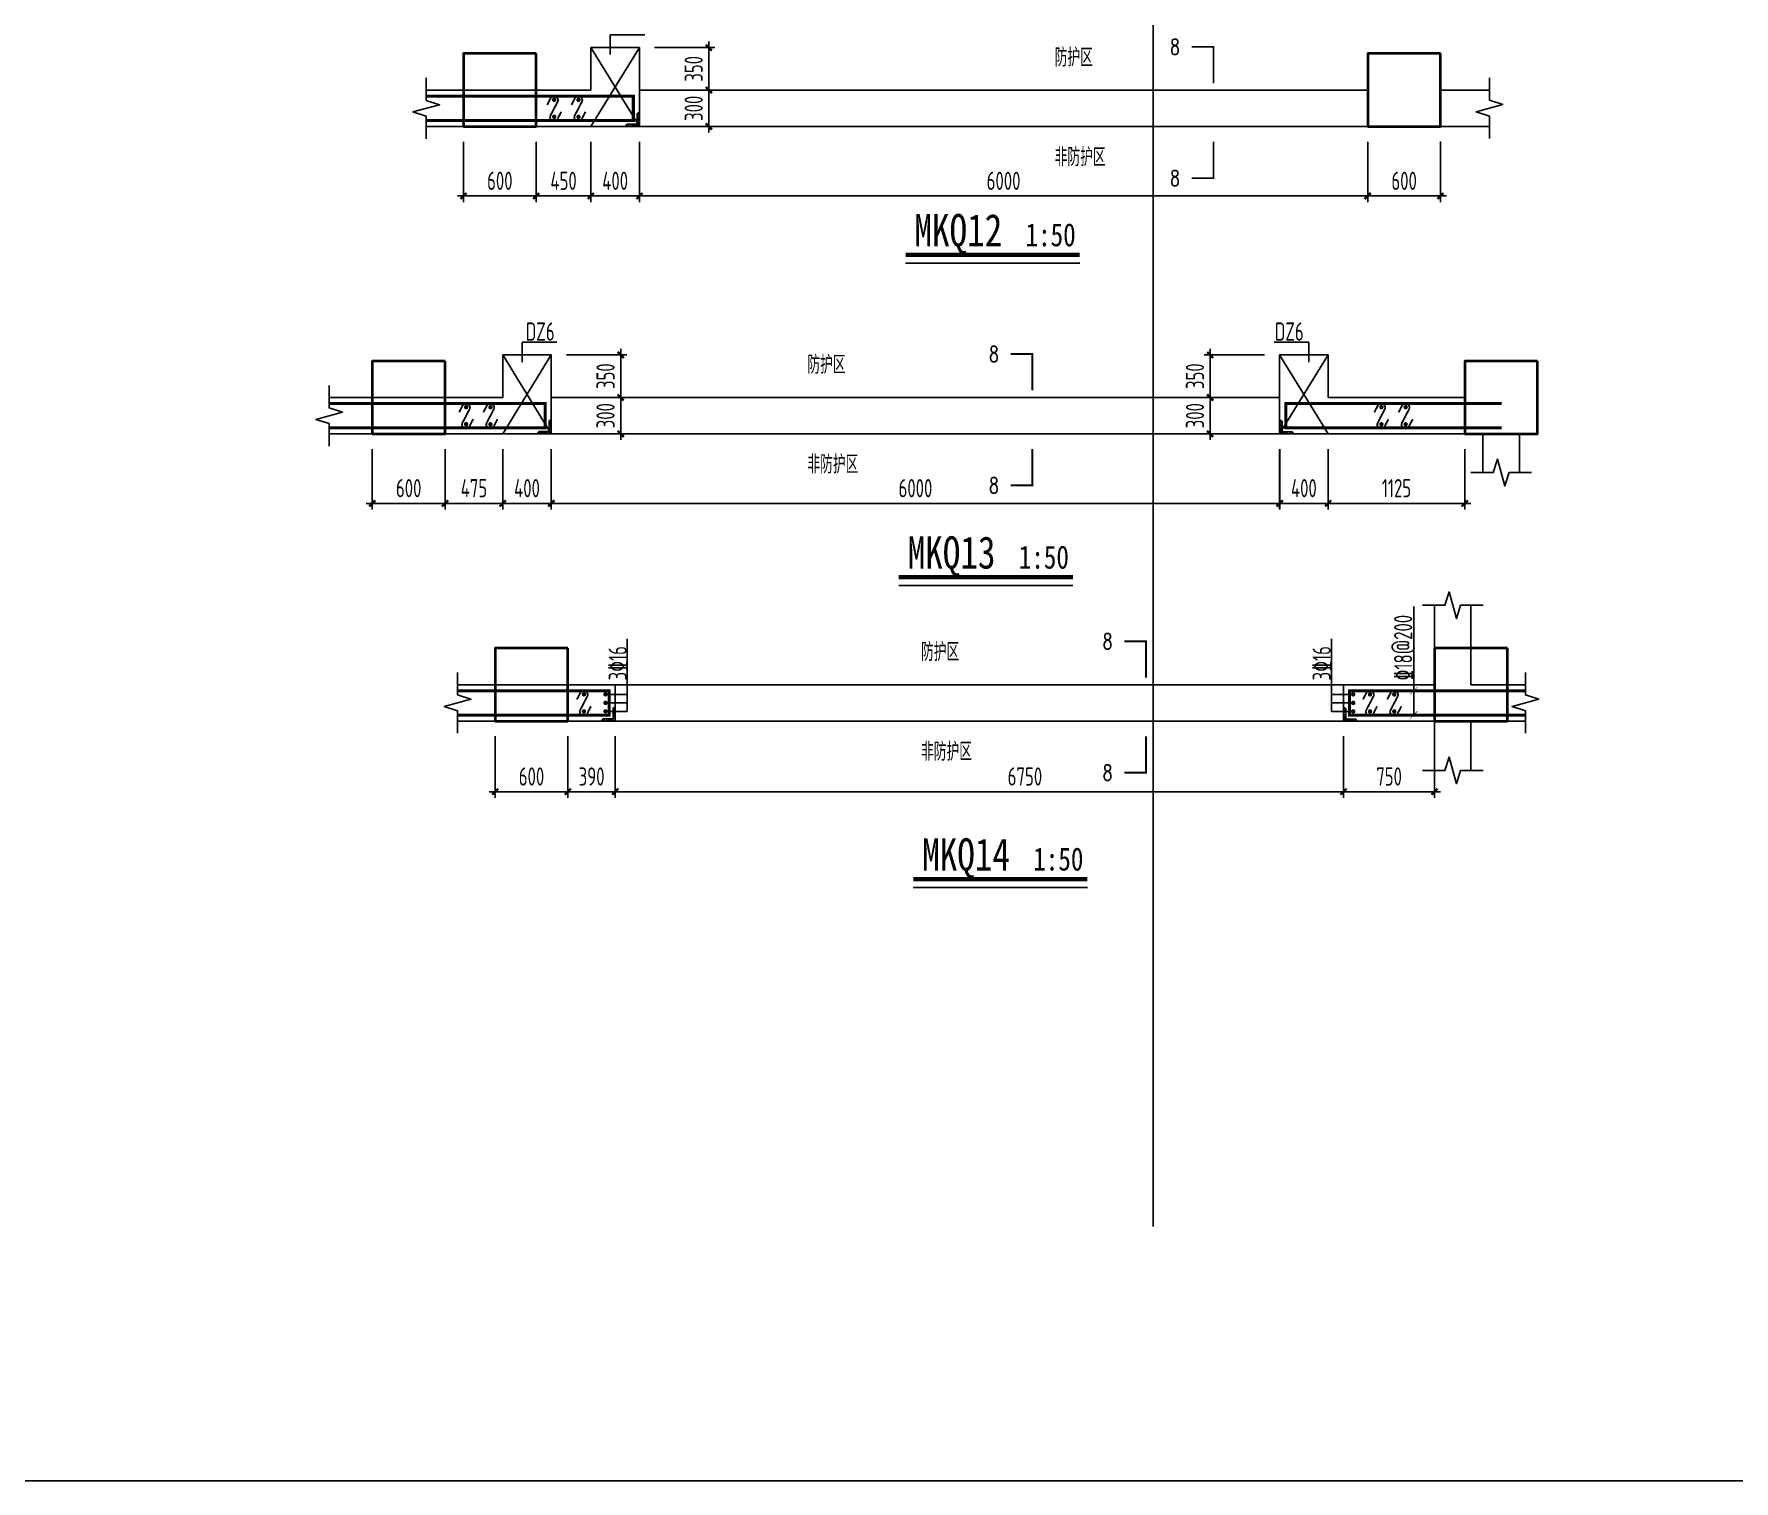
# Model space of a CAD drawing. Extents: x -502255 to 1362592, y -400300 to 332622.
# Drawn here: x 412178 to 426184, y -211992 to -200077 of the extents above; entities that cross this region are included whole.
import ezdxf

# ---------------------------------------------------------------- set-up
doc = ezdxf.new("R2010")
doc.units = 0
doc.header["$LTSCALE"] = 1000
doc.header["$MEASUREMENT"] = 0
doc.linetypes.add('DASH', pattern=[0.35, 0.25, -0.1])
for name, color, linetype in [('0_XREF', 7, 'Continuous'), ('DIM', 3, 'Continuous'), ('DIM_SYMB', 3, 'Continuous'), ('PUB_TEXT', 7, 'Continuous'), ('REIN', 1, 'Continuous'), ('REINL', 1, 'Continuous'), ('RF-QT', 30, 'Continuous'), ('TEXT', 53, 'Continuous'), ('THIN', 7, 'Continuous'), ('WALL', 2, 'Continuous')]:
    doc.layers.add(name, color=color, linetype=linetype)
doc.layers.add('人防细线', color=142, linetype='Continuous', lineweight=18)
doc.layers.add('砼柱', color=2, linetype='Continuous', lineweight=35)
doc.styles.add('_TCH_LABEL', font='COMPLEX', dxfattribs={"bigfont": 'GBCBIG'})
doc.styles.get("Standard").update_dxf_attribs({"font": 'tssdeng2.shx', "width": 0.7, "bigfont": '@@hztxt.shx'})
doc.styles.add('TSSD_Rein', font='tssdeng2.shx', dxfattribs={"width": 0.7, "bigfont": 'hztxt.shx'})
doc.styles.add('TYDG_01', font='', dxfattribs={"width": 0.8})
doc.styles.get('TYDG_01').set_extended_font_data('SimSun')
doc.dimstyles.new('TSSD_50_50', dxfattribs={"dimtxt": 150, "dimasz": 50, "dimexe": 50, "dimexo": 125, "dimgap": 50, "dimtad": 1, "dimdec": 0, "dimzin": 0, "dimdsep": 46, "dimtxsty": 'Standard', "dimblk": 'ARCHTICK', "dimcen": 0, "dimdle": 50, "dimclrt": 7, "dimadec": 0, "dimazin": 0, "dimtfac": 1, "dimtdec": 0, "dimtix": 1, "dimtmove": 2, "dimatfit": 3, "dimfxl": 1, "dimtolj": 1, "dimtzin": 0, "dimarcsym": 0})

# ---------------------------------------------------------------- blocks, each defined once
blk = doc.blocks.new('_ArchTick')
at = {"color": 0, "linetype": 'ByBlock', "const_width": 0.4}
blk.add_lwpolyline([(-0.5, -0.5), (0.5, 0.5)], dxfattribs=at)
blk = doc.blocks.new('*D1329')
at = {"layer": 'Defpoints', "color": 0, "transparency": 16777216}
for p in [(417166, -200539), (417738, -200539), (417166, -200839)]:
    blk.add_point(p, dxfattribs=at)
at = {"layer": 'DIM', "color": 0, "lineweight": -2, "transparency": 16777216}
for p, q in [((417291, -200539), (417788, -200539)), ((417738, -200539), (417738, -200489)), ((417738, -200839), (417738, -200539)), ((417291, -200839), (417788, -200839)), ((417738, -200839), (417738, -200889))]:
    blk.add_line(p, q, dxfattribs=at)
at = {"layer": 'DIM', "color": 0, "lineweight": -2, "transparency": 16777216, "xscale": 50, "yscale": 50, "zscale": 50}
for p, rotation in [((417738, -200539), 270), ((417738, -200839), 90)]:
    blk.add_blockref('_ArchTick', p, dxfattribs=dict(at, rotation=rotation))
at = {"layer": 'DIM', "color": 7, "transparency": 16777216, "insert": (417613, -200689), "char_height": 150, "attachment_point": 5, "rotation": 90}
blk.add_mtext('\\A1;300', dxfattribs=at)
blk = doc.blocks.new('*D1330')
at = {"layer": 'Defpoints', "color": 0, "transparency": 16777216}
for p in [(417166, -200189), (417166, -200539), (417738, -200539)]:
    blk.add_point(p, dxfattribs=at)
at = {"layer": 'DIM', "color": 0, "lineweight": -2, "transparency": 16777216}
for p, q in [((417291, -200189), (417788, -200189)), ((417738, -200139), (417738, -200589)), ((417291, -200539), (417788, -200539))]:
    blk.add_line(p, q, dxfattribs=at)
at = {"layer": 'DIM', "color": 0, "lineweight": -2, "transparency": 16777216, "xscale": 50, "yscale": 50, "zscale": 50}
for p, rotation in [((417738, -200189), 90), ((417738, -200539), 270)]:
    blk.add_blockref('_ArchTick', p, dxfattribs=dict(at, rotation=rotation))
at = {"layer": 'DIM', "color": 7, "transparency": 16777216, "insert": (417613, -200364), "char_height": 150, "attachment_point": 5, "rotation": 90}
blk.add_mtext('\\A1;350', dxfattribs=at)
blk = doc.blocks.new('MJ-U')
at = {"layer": 'WALL'}
h = blk.add_hatch(dxfattribs=at)
h.set_pattern_fill('ANSI31', color=6, scale=100, style=0)
h.set_pattern_definition([(45, (-873776.461, -21584.63), (-8.83883476, 8.83883476), [])])
h.paths.add_polyline_path([(-117, 0), (0, 0), (0, -118), (-20, -104), (-20, -20), (-100, -20)])
at = {"layer": 'WALL', "color": 6}
blk.add_line((-117, 0), (-100, -20), dxfattribs=at)
at = {"layer": '人防细线', "color": 6}
for p, q in [((-117, 0), (0, 0)), ((-100, -20), (-117, 0)), ((0, 0), (0, -118)), ((-20, -20), (-100, -20)), ((-20, -104), (-20, -20)), ((0, -118), (-20, -104))]:
    blk.add_line(p, q, dxfattribs=at)
blk = doc.blocks.new('*D1331')
at = {"layer": 'Defpoints', "color": 0, "transparency": 16777216}
for p in [(416440, -203070), (417012, -203070), (416440, -203370)]:
    blk.add_point(p, dxfattribs=at)
at = {"layer": 'DIM', "color": 0, "lineweight": -2, "transparency": 16777216}
for p, q in [((416565, -203070), (417062, -203070)), ((417012, -203070), (417012, -203020)), ((417012, -203370), (417012, -203070)), ((416565, -203370), (417062, -203370)), ((417012, -203370), (417012, -203420))]:
    blk.add_line(p, q, dxfattribs=at)
at = {"layer": 'DIM', "color": 0, "lineweight": -2, "transparency": 16777216, "xscale": 50, "yscale": 50, "zscale": 50}
for p, rotation in [((417012, -203070), 270), ((417012, -203370), 90)]:
    blk.add_blockref('_ArchTick', p, dxfattribs=dict(at, rotation=rotation))
at = {"layer": 'DIM', "color": 7, "transparency": 16777216, "insert": (416887, -203220), "char_height": 150, "attachment_point": 5, "rotation": 90}
blk.add_mtext('\\A1;300', dxfattribs=at)
blk = doc.blocks.new('*D1332')
at = {"layer": 'Defpoints', "color": 0, "transparency": 16777216}
for p in [(416440, -202720), (416440, -203070), (417012, -203070)]:
    blk.add_point(p, dxfattribs=at)
at = {"layer": 'DIM', "color": 0, "lineweight": -2, "transparency": 16777216}
for p, q in [((416565, -202720), (417062, -202720)), ((417012, -202670), (417012, -203120)), ((416565, -203070), (417062, -203070))]:
    blk.add_line(p, q, dxfattribs=at)
at = {"layer": 'DIM', "color": 0, "lineweight": -2, "transparency": 16777216, "xscale": 50, "yscale": 50, "zscale": 50}
for p, rotation in [((417012, -202720), 90), ((417012, -203070), 270)]:
    blk.add_blockref('_ArchTick', p, dxfattribs=dict(at, rotation=rotation))
at = {"layer": 'DIM', "color": 7, "transparency": 16777216, "insert": (416887, -202895), "char_height": 150, "attachment_point": 5, "rotation": 90}
blk.add_mtext('\\A1;350', dxfattribs=at)
blk = doc.blocks.new('*D1333')
at = {"layer": 'Defpoints', "color": 0, "transparency": 16777216}
for p in [(421868, -203070), (422440, -203070), (422440, -203370)]:
    blk.add_point(p, dxfattribs=at)
at = {"layer": 'DIM', "color": 0, "lineweight": -2, "transparency": 16777216}
for p, q in [((422315, -203070), (421818, -203070)), ((421868, -203070), (421868, -203020)), ((421868, -203370), (421868, -203070)), ((422315, -203370), (421818, -203370)), ((421868, -203370), (421868, -203420))]:
    blk.add_line(p, q, dxfattribs=at)
at = {"layer": 'DIM', "color": 0, "lineweight": -2, "transparency": 16777216, "xscale": 50, "yscale": 50, "zscale": 50}
for p, rotation in [((421868, -203070), 270), ((421868, -203370), 90)]:
    blk.add_blockref('_ArchTick', p, dxfattribs=dict(at, rotation=rotation))
at = {"layer": 'DIM', "color": 7, "transparency": 16777216, "insert": (421743, -203220), "char_height": 150, "attachment_point": 5, "rotation": 90}
blk.add_mtext('\\A1;300', dxfattribs=at)
blk = doc.blocks.new('*D1334')
at = {"layer": 'Defpoints', "color": 0, "transparency": 16777216}
for p in [(422440, -202720), (421868, -203070), (422440, -203070)]:
    blk.add_point(p, dxfattribs=at)
at = {"layer": 'DIM', "color": 0, "lineweight": -2, "transparency": 16777216}
for p, q in [((422315, -202720), (421818, -202720)), ((421868, -202670), (421868, -203120)), ((422315, -203070), (421818, -203070))]:
    blk.add_line(p, q, dxfattribs=at)
at = {"layer": 'DIM', "color": 0, "lineweight": -2, "transparency": 16777216, "xscale": 50, "yscale": 50, "zscale": 50}
for p, rotation in [((421868, -202720), 90), ((421868, -203070), 270)]:
    blk.add_blockref('_ArchTick', p, dxfattribs=dict(at, rotation=rotation))
at = {"layer": 'DIM', "color": 7, "transparency": 16777216, "insert": (421743, -202895), "char_height": 150, "attachment_point": 5, "rotation": 90}
blk.add_mtext('\\A1;350', dxfattribs=at)
blk = doc.blocks.new('*D1335')
at = {"layer": 'Defpoints', "color": 0, "transparency": 16777216}
for p in [(416766, -200839), (417166, -200839), (416766, -201411)]:
    blk.add_point(p, dxfattribs=at)
at = {"layer": 'DIM', "color": 0, "lineweight": -2, "transparency": 16777216}
for p, q in [((416766, -200964), (416766, -201461)), ((417166, -200964), (417166, -201461)), ((417216, -201411), (416716, -201411))]:
    blk.add_line(p, q, dxfattribs=at)
at = {"layer": 'DIM', "color": 0, "lineweight": -2, "transparency": 16777216, "xscale": 50, "yscale": 50, "zscale": 50, "rotation": 180}
blk.add_blockref('_ArchTick', (416766, -201411), dxfattribs=at)
at = {"layer": 'DIM', "color": 0, "lineweight": -2, "transparency": 16777216, "xscale": 50, "yscale": 50, "zscale": 50}
blk.add_blockref('_ArchTick', (417166, -201411), dxfattribs=at)
at = {"layer": 'DIM', "color": 7, "transparency": 16777216, "insert": (416966, -201286), "char_height": 150, "attachment_point": 5}
blk.add_mtext('\\A1;400', dxfattribs=at)
blk = doc.blocks.new('*D1336')
at = {"layer": 'Defpoints', "color": 0, "transparency": 16777216}
for p in [(417166, -200839), (423166, -200839), (423166, -201411)]:
    blk.add_point(p, dxfattribs=at)
at = {"layer": 'DIM', "color": 0, "lineweight": -2, "transparency": 16777216}
for p, q in [((417166, -200964), (417166, -201461)), ((423166, -200964), (423166, -201461)), ((417116, -201411), (423216, -201411))]:
    blk.add_line(p, q, dxfattribs=at)
at = {"layer": 'DIM', "color": 0, "lineweight": -2, "transparency": 16777216, "xscale": 50, "yscale": 50, "zscale": 50, "rotation": 180}
blk.add_blockref('_ArchTick', (417166, -201411), dxfattribs=at)
at = {"layer": 'DIM', "color": 0, "lineweight": -2, "transparency": 16777216, "xscale": 50, "yscale": 50, "zscale": 50}
blk.add_blockref('_ArchTick', (423166, -201411), dxfattribs=at)
at = {"layer": 'DIM', "color": 7, "transparency": 16777216, "insert": (420166, -201286), "char_height": 150, "attachment_point": 5}
blk.add_mtext('\\A1;6000', dxfattribs=at)
blk = doc.blocks.new('*D1337')
at = {"layer": 'Defpoints', "color": 0, "transparency": 16777216}
for p in [(423166, -200839), (423766, -200838), (423166, -201411)]:
    blk.add_point(p, dxfattribs=at)
at = {"layer": 'DIM', "color": 0, "lineweight": -2, "transparency": 16777216}
for p, q in [((423166, -200964), (423166, -201461)), ((423766, -200963), (423766, -201461)), ((423816, -201411), (423116, -201411))]:
    blk.add_line(p, q, dxfattribs=at)
at = {"layer": 'DIM', "color": 0, "lineweight": -2, "transparency": 16777216, "xscale": 50, "yscale": 50, "zscale": 50, "rotation": 180}
blk.add_blockref('_ArchTick', (423166, -201411), dxfattribs=at)
at = {"layer": 'DIM', "color": 0, "lineweight": -2, "transparency": 16777216, "xscale": 50, "yscale": 50, "zscale": 50}
blk.add_blockref('_ArchTick', (423766, -201411), dxfattribs=at)
at = {"layer": 'DIM', "color": 7, "transparency": 16777216, "insert": (423466, -201286), "char_height": 150, "attachment_point": 5}
blk.add_mtext('\\A1;600', dxfattribs=at)
blk = doc.blocks.new('*D1338')
at = {"layer": 'Defpoints', "color": 0, "transparency": 16777216}
for p in [(416316, -200839), (416766, -200839), (416766, -201411)]:
    blk.add_point(p, dxfattribs=at)
at = {"layer": 'DIM', "color": 0, "lineweight": -2, "transparency": 16777216}
for p, q in [((416316, -200964), (416316, -201461)), ((416766, -200964), (416766, -201461)), ((416266, -201411), (416816, -201411))]:
    blk.add_line(p, q, dxfattribs=at)
at = {"layer": 'DIM', "color": 0, "lineweight": -2, "transparency": 16777216, "xscale": 50, "yscale": 50, "zscale": 50, "rotation": 180}
blk.add_blockref('_ArchTick', (416316, -201411), dxfattribs=at)
at = {"layer": 'DIM', "color": 0, "lineweight": -2, "transparency": 16777216, "xscale": 50, "yscale": 50, "zscale": 50}
blk.add_blockref('_ArchTick', (416766, -201411), dxfattribs=at)
at = {"layer": 'DIM', "color": 7, "transparency": 16777216, "insert": (416541, -201286), "char_height": 150, "attachment_point": 5}
blk.add_mtext('\\A1;450', dxfattribs=at)
blk = doc.blocks.new('*D1339')
at = {"layer": 'Defpoints', "color": 0, "transparency": 16777216}
for p in [(415716, -200839), (416316, -200839), (415716, -201411)]:
    blk.add_point(p, dxfattribs=at)
at = {"layer": 'DIM', "color": 0, "lineweight": -2, "transparency": 16777216}
for p, q in [((415716, -200964), (415716, -201461)), ((416316, -200964), (416316, -201461)), ((416366, -201411), (415666, -201411))]:
    blk.add_line(p, q, dxfattribs=at)
at = {"layer": 'DIM', "color": 0, "lineweight": -2, "transparency": 16777216, "xscale": 50, "yscale": 50, "zscale": 50, "rotation": 180}
blk.add_blockref('_ArchTick', (415716, -201411), dxfattribs=at)
at = {"layer": 'DIM', "color": 0, "lineweight": -2, "transparency": 16777216, "xscale": 50, "yscale": 50, "zscale": 50}
blk.add_blockref('_ArchTick', (416316, -201411), dxfattribs=at)
at = {"layer": 'DIM', "color": 7, "transparency": 16777216, "insert": (416016, -201286), "char_height": 150, "attachment_point": 5}
blk.add_mtext('\\A1;600', dxfattribs=at)
blk = doc.blocks.new('*D1340')
at = {"layer": 'Defpoints', "color": 0, "transparency": 16777216}
for p in [(414965, -203370), (415565, -203370), (414965, -203942)]:
    blk.add_point(p, dxfattribs=at)
at = {"layer": 'DIM', "color": 0, "lineweight": -2, "transparency": 16777216}
for p, q in [((414965, -203495), (414965, -203992)), ((415565, -203495), (415565, -203992)), ((415615, -203942), (414915, -203942))]:
    blk.add_line(p, q, dxfattribs=at)
at = {"layer": 'DIM', "color": 0, "lineweight": -2, "transparency": 16777216, "xscale": 50, "yscale": 50, "zscale": 50, "rotation": 180}
blk.add_blockref('_ArchTick', (414965, -203942), dxfattribs=at)
at = {"layer": 'DIM', "color": 0, "lineweight": -2, "transparency": 16777216, "xscale": 50, "yscale": 50, "zscale": 50}
blk.add_blockref('_ArchTick', (415565, -203942), dxfattribs=at)
at = {"layer": 'DIM', "color": 7, "transparency": 16777216, "insert": (415265, -203817), "char_height": 150, "attachment_point": 5}
blk.add_mtext('\\A1;600', dxfattribs=at)
blk = doc.blocks.new('*D1341')
at = {"layer": 'Defpoints', "color": 0, "transparency": 16777216}
for p in [(415565, -203370), (416040, -203370), (416040, -203942)]:
    blk.add_point(p, dxfattribs=at)
at = {"layer": 'DIM', "color": 0, "lineweight": -2, "transparency": 16777216}
for p, q in [((415565, -203495), (415565, -203992)), ((416040, -203495), (416040, -203992)), ((415515, -203942), (416090, -203942))]:
    blk.add_line(p, q, dxfattribs=at)
at = {"layer": 'DIM', "color": 0, "lineweight": -2, "transparency": 16777216, "xscale": 50, "yscale": 50, "zscale": 50, "rotation": 180}
blk.add_blockref('_ArchTick', (415565, -203942), dxfattribs=at)
at = {"layer": 'DIM', "color": 0, "lineweight": -2, "transparency": 16777216, "xscale": 50, "yscale": 50, "zscale": 50}
blk.add_blockref('_ArchTick', (416040, -203942), dxfattribs=at)
at = {"layer": 'DIM', "color": 7, "transparency": 16777216, "insert": (415803, -203817), "char_height": 150, "attachment_point": 5}
blk.add_mtext('\\A1;475', dxfattribs=at)
blk = doc.blocks.new('*D1342')
at = {"layer": 'Defpoints', "color": 0, "transparency": 16777216}
for p in [(416040, -203370), (416440, -203370), (416040, -203942)]:
    blk.add_point(p, dxfattribs=at)
at = {"layer": 'DIM', "color": 0, "lineweight": -2, "transparency": 16777216}
for p, q in [((416040, -203495), (416040, -203992)), ((416440, -203495), (416440, -203992)), ((416490, -203942), (415990, -203942))]:
    blk.add_line(p, q, dxfattribs=at)
at = {"layer": 'DIM', "color": 0, "lineweight": -2, "transparency": 16777216, "xscale": 50, "yscale": 50, "zscale": 50, "rotation": 180}
blk.add_blockref('_ArchTick', (416040, -203942), dxfattribs=at)
at = {"layer": 'DIM', "color": 0, "lineweight": -2, "transparency": 16777216, "xscale": 50, "yscale": 50, "zscale": 50}
blk.add_blockref('_ArchTick', (416440, -203942), dxfattribs=at)
at = {"layer": 'DIM', "color": 7, "transparency": 16777216, "insert": (416240, -203817), "char_height": 150, "attachment_point": 5}
blk.add_mtext('\\A1;400', dxfattribs=at)
blk = doc.blocks.new('*D1343')
at = {"layer": 'Defpoints', "color": 0, "transparency": 16777216}
for p in [(416440, -203370), (422441, -203370), (422441, -203942)]:
    blk.add_point(p, dxfattribs=at)
at = {"layer": 'DIM', "color": 0, "lineweight": -2, "transparency": 16777216}
for p, q in [((416440, -203495), (416440, -203992)), ((422441, -203495), (422441, -203992)), ((416390, -203942), (422491, -203942))]:
    blk.add_line(p, q, dxfattribs=at)
at = {"layer": 'DIM', "color": 0, "lineweight": -2, "transparency": 16777216, "xscale": 50, "yscale": 50, "zscale": 50, "rotation": 180}
blk.add_blockref('_ArchTick', (416440, -203942), dxfattribs=at)
at = {"layer": 'DIM', "color": 0, "lineweight": -2, "transparency": 16777216, "xscale": 50, "yscale": 50, "zscale": 50}
blk.add_blockref('_ArchTick', (422441, -203942), dxfattribs=at)
at = {"layer": 'DIM', "color": 7, "transparency": 16777216, "insert": (419440, -203817), "char_height": 150, "attachment_point": 5}
blk.add_mtext('\\A1;6000', dxfattribs=at)
blk = doc.blocks.new('*D1344')
at = {"layer": 'Defpoints', "color": 0, "transparency": 16777216}
for p in [(422440, -203370), (422840, -203370), (422440, -203942)]:
    blk.add_point(p, dxfattribs=at)
at = {"layer": 'DIM', "color": 0, "lineweight": -2, "transparency": 16777216}
for p, q in [((422440, -203495), (422440, -203992)), ((422840, -203495), (422840, -203992)), ((422890, -203942), (422390, -203942))]:
    blk.add_line(p, q, dxfattribs=at)
at = {"layer": 'DIM', "color": 0, "lineweight": -2, "transparency": 16777216, "xscale": 50, "yscale": 50, "zscale": 50, "rotation": 180}
blk.add_blockref('_ArchTick', (422440, -203942), dxfattribs=at)
at = {"layer": 'DIM', "color": 0, "lineweight": -2, "transparency": 16777216, "xscale": 50, "yscale": 50, "zscale": 50}
blk.add_blockref('_ArchTick', (422840, -203942), dxfattribs=at)
at = {"layer": 'DIM', "color": 7, "transparency": 16777216, "insert": (422640, -203817), "char_height": 150, "attachment_point": 5}
blk.add_mtext('\\A1;400', dxfattribs=at)
blk = doc.blocks.new('*D1345')
at = {"layer": 'Defpoints', "color": 0, "transparency": 16777216}
for p in [(422840, -203370), (423965, -203370), (423965, -203942)]:
    blk.add_point(p, dxfattribs=at)
at = {"layer": 'DIM', "color": 0, "lineweight": -2, "transparency": 16777216}
for p, q in [((422840, -203495), (422840, -203992)), ((423965, -203495), (423965, -203992)), ((422790, -203942), (424015, -203942))]:
    blk.add_line(p, q, dxfattribs=at)
at = {"layer": 'DIM', "color": 0, "lineweight": -2, "transparency": 16777216, "xscale": 50, "yscale": 50, "zscale": 50, "rotation": 180}
blk.add_blockref('_ArchTick', (422840, -203942), dxfattribs=at)
at = {"layer": 'DIM', "color": 0, "lineweight": -2, "transparency": 16777216, "xscale": 50, "yscale": 50, "zscale": 50}
blk.add_blockref('_ArchTick', (423965, -203942), dxfattribs=at)
at = {"layer": 'DIM', "color": 7, "transparency": 16777216, "insert": (423403, -203817), "char_height": 150, "attachment_point": 5}
blk.add_mtext('\\A1;1125', dxfattribs=at)
blk = doc.blocks.new('*D1346')
at = {"layer": 'Defpoints', "color": 0, "transparency": 16777216}
for p in [(422967, -205735), (423716, -205735), (423716, -206316)]:
    blk.add_point(p, dxfattribs=at)
at = {"layer": 'DIM', "color": 0, "lineweight": -2, "transparency": 16777216}
for p, q in [((422967, -205860), (422967, -206366)), ((423716, -205860), (423716, -206366)), ((422917, -206316), (423766, -206316))]:
    blk.add_line(p, q, dxfattribs=at)
at = {"layer": 'DIM', "color": 0, "lineweight": -2, "transparency": 16777216, "xscale": 50, "yscale": 50, "zscale": 50, "rotation": 180}
blk.add_blockref('_ArchTick', (422967, -206316), dxfattribs=at)
at = {"layer": 'DIM', "color": 0, "lineweight": -2, "transparency": 16777216, "xscale": 50, "yscale": 50, "zscale": 50}
blk.add_blockref('_ArchTick', (423716, -206316), dxfattribs=at)
at = {"layer": 'DIM', "color": 7, "transparency": 16777216, "insert": (423342, -206191), "char_height": 150, "attachment_point": 5}
blk.add_mtext('\\A1;750', dxfattribs=at)
blk = doc.blocks.new('*D1347')
at = {"layer": 'Defpoints', "color": 0, "transparency": 16777216}
for p in [(416967, -205735), (423716, -205735), (416967, -206316)]:
    blk.add_point(p, dxfattribs=at)
at = {"layer": 'DIM', "color": 0, "lineweight": -2, "transparency": 16777216}
for p, q in [((416967, -205860), (416967, -206366)), ((423716, -205860), (423716, -206366)), ((423766, -206316), (416917, -206316))]:
    blk.add_line(p, q, dxfattribs=at)
at = {"layer": 'DIM', "color": 0, "lineweight": -2, "transparency": 16777216, "xscale": 50, "yscale": 50, "zscale": 50, "rotation": 180}
blk.add_blockref('_ArchTick', (416967, -206316), dxfattribs=at)
at = {"layer": 'DIM', "color": 0, "lineweight": -2, "transparency": 16777216, "xscale": 50, "yscale": 50, "zscale": 50}
blk.add_blockref('_ArchTick', (423716, -206316), dxfattribs=at)
at = {"layer": 'DIM', "color": 7, "transparency": 16777216, "insert": (420342, -206191), "char_height": 150, "attachment_point": 5}
blk.add_mtext('\\A1;6750', dxfattribs=at)
blk = doc.blocks.new('*D1348')
at = {"layer": 'Defpoints', "color": 0, "transparency": 16777216}
for p in [(416577, -205735), (416967, -205735), (416577, -206316)]:
    blk.add_point(p, dxfattribs=at)
at = {"layer": 'DIM', "color": 0, "lineweight": -2, "transparency": 16777216}
for p, q in [((416577, -205860), (416577, -206366)), ((416967, -205860), (416967, -206366)), ((417017, -206316), (416527, -206316))]:
    blk.add_line(p, q, dxfattribs=at)
at = {"layer": 'DIM', "color": 0, "lineweight": -2, "transparency": 16777216, "xscale": 50, "yscale": 50, "zscale": 50, "rotation": 180}
blk.add_blockref('_ArchTick', (416577, -206316), dxfattribs=at)
at = {"layer": 'DIM', "color": 0, "lineweight": -2, "transparency": 16777216, "xscale": 50, "yscale": 50, "zscale": 50}
blk.add_blockref('_ArchTick', (416967, -206316), dxfattribs=at)
at = {"layer": 'DIM', "color": 7, "transparency": 16777216, "insert": (416772, -206191), "char_height": 150, "attachment_point": 5}
blk.add_mtext('\\A1;390', dxfattribs=at)
blk = doc.blocks.new('*D1349')
at = {"layer": 'Defpoints', "color": 0, "transparency": 16777216}
for p in [(415977, -205735), (416577, -205735), (415977, -206316)]:
    blk.add_point(p, dxfattribs=at)
at = {"layer": 'DIM', "color": 0, "lineweight": -2, "transparency": 16777216}
for p, q in [((415977, -205860), (415977, -206366)), ((416577, -205860), (416577, -206366)), ((416627, -206316), (415927, -206316))]:
    blk.add_line(p, q, dxfattribs=at)
at = {"layer": 'DIM', "color": 0, "lineweight": -2, "transparency": 16777216, "xscale": 50, "yscale": 50, "zscale": 50, "rotation": 180}
blk.add_blockref('_ArchTick', (415977, -206316), dxfattribs=at)
at = {"layer": 'DIM', "color": 0, "lineweight": -2, "transparency": 16777216, "xscale": 50, "yscale": 50, "zscale": 50}
blk.add_blockref('_ArchTick', (416577, -206316), dxfattribs=at)
at = {"layer": 'DIM', "color": 7, "transparency": 16777216, "insert": (416277, -206191), "char_height": 150, "attachment_point": 5}
blk.add_mtext('\\A1;600', dxfattribs=at)

msp = doc.modelspace()

# ---------------------------------------------------------------- linework, layer by layer
for p, q in [((421399.6, -209897.3), (421399.6, -195567)), ((416765.9, -200188.9), (417165.9, -200838.9)), ((417165.9, -200188.9), (416765.9, -200838.9)), ((423165.9, -200539.5), (417165.9, -200538.9)), ((423165.9, -200838.4), (417165.9, -200838.9)), ((416040.2, -202720.2), (416440.2, -203370.2)), ((416440.2, -202720.2), (416040.2, -203370.2)), ((422840.3, -202720.2), (422440.3, -203370.2)), ((422440.3, -202720.2), (422840.3, -203370.2)), ((416440.2, -203069.1), (422440.2, -203069.7)), ((416440.2, -203370.2), (422440.2, -203369.7)), ((416966.7, -205434.9), (422966.7, -205434.9)), ((416966.7, -205734.9), (422966.7, -205734.9))]:
    msp.add_line(p, q)
msp.add_lwpolyline([(388167.5, -133959.8), (440189, -133959.8), (440189, -211992), (388167.5, -211992)], close=True)
for points, const_width in [([(415410.1, -200788.9), (417115.9, -200788.9), (417115.9, -200588.9), (415410.1, -200588.9)], 25), ([(414610.8, -203320.2), (416390.2, -203320.2), (416390.2, -203120.2), (414610.8, -203120.2)], 25), ([(424269.6, -203320.2), (422490.3, -203320.2), (422490.3, -203120.2), (424269.6, -203120.2)], 25), ([(423514.8, -205515.2), (423575.5, -205454.5)], 5), ([(415667.8, -205684.9), (416916.7, -205684.9), (416916.7, -205484.9), (415667.8, -205484.9)], 25), ([(424465.4, -205684.9), (423016.7, -205684.9), (423016.7, -205484.9), (424465.4, -205484.9)], 25), ([(423514.8, -205715.2), (423575.5, -205654.5)], 5)]:
    msp.add_lwpolyline(points, dxfattribs=dict(const_width=const_width))
at = {"layer": 'DIM_SYMB', "const_width": 35}
for points in [[(419358.1, -201895), (420793.5, -201895)], [(419302.2, -204549.2), (420737.6, -204549.2)], [(419421.7, -207035.5), (420857.2, -207035.5)]]:
    msp.add_lwpolyline(points, dxfattribs=at)
at = {"layer": 'DIM_SYMB'}
for points in [[(419358.1, -201965), (420793.5, -201965)], [(419302.2, -204619.2), (420737.6, -204619.2)], [(419421.7, -207105.5), (420857.2, -207105.5)]]:
    msp.add_lwpolyline(points, dxfattribs=at)
at = {"layer": 'PUB_TEXT', "const_width": 15, "elevation": 150}
for points in [[(421715.2, -200182.4), (421895.2, -200182.4), (421895.2, -200482.4)], [(421715.2, -201263.7), (421895.2, -201263.7), (421895.2, -200963.7)], [(420223.5, -202712.5), (420403.5, -202712.5), (420403.5, -203012.5)], [(420223.5, -203793.8), (420403.5, -203793.8), (420403.5, -203493.8)], [(421159.8, -205078), (421339.8, -205078), (421339.8, -205378)], [(421159.8, -206159.3), (421339.8, -206159.3), (421339.8, -205859.3)]]:
    msp.add_lwpolyline(points, dxfattribs=at)
at = {"layer": 'REIN', "ltscale": 0.5, "const_width": 18}
for points in [[(416473.1, -200618.9, 1), (416455.1, -200618.9, 1)], [(416673.1, -200618.9, 1), (416655.1, -200618.9, 1)], [(416473.1, -200758.9, -1), (416455.1, -200758.9, -1)], [(416673.1, -200758.9, -1), (416655.1, -200758.9, -1)], [(415747.5, -203150.2, 1), (415729.5, -203150.2, 1)], [(415947.5, -203150.2, 1), (415929.5, -203150.2, 1)], [(423287.6, -203150.2, 1), (423269.6, -203150.2, 1)], [(423487.6, -203150.2, 1), (423469.6, -203150.2, 1)], [(415747.5, -203290.2, -1), (415729.5, -203290.2, -1)], [(415947.5, -203290.2, -1), (415929.5, -203290.2, -1)], [(423287.6, -203290.2, -1), (423269.6, -203290.2, -1)], [(423487.6, -203290.2, -1), (423469.6, -203290.2, -1)], [(416717.5, -205514.9, 1), (416699.5, -205514.9, 1)], [(416895.7, -205514.9, 1), (416877.7, -205514.9, 1)], [(416895.7, -205584.9, -1), (416877.7, -205584.9, -1)], [(423037.7, -205514.9, -1), (423055.7, -205514.9, -1)], [(423037.7, -205584.9, 1), (423055.7, -205584.9, 1)], [(423194, -205514.9, 1), (423176, -205514.9, 1)], [(423394, -205514.9, 1), (423376, -205514.9, 1)], [(416717.5, -205654.9, -1), (416699.5, -205654.9, -1)], [(416895.7, -205654.9, -1), (416877.7, -205654.9, -1)], [(423037.7, -205654.9, 1), (423055.7, -205654.9, 1)], [(423194, -205654.9, -1), (423176, -205654.9, -1)], [(423394, -205654.9, -1), (423376, -205654.9, -1)]]:
    msp.add_lwpolyline(points, format="xyb", close=True, dxfattribs=at)
at = {"layer": 'REINL', "linetype": 'DASH', "const_width": 15}
for points in [[(416406.1, -200660.7), (416433.7, -200607.4, -0.8887648), (416494.5, -200630.4), (416433.7, -200747.4, 1.1251571), (416494.5, -200770.4), (416522.2, -200717.2)], [(415680.4, -203192), (415708.1, -203138.7, -0.8887648), (415768.9, -203161.7), (415708.1, -203278.7, 1.1251571), (415768.9, -203301.7), (415796.5, -203248.5)], [(423220.5, -203192), (423248.2, -203138.8, -0.8887648), (423309, -203161.7), (423248.2, -203278.8, 1.1251571), (423309, -203301.7), (423336.7, -203248.5)], [(416650.5, -205556.6), (416678.1, -205503.4, -0.8887648), (416738.9, -205526.4), (416678.1, -205643.4, 1.1251571), (416738.9, -205666.4), (416766.6, -205613.1)], [(423126.9, -205556.6), (423154.6, -205503.4, -0.8887648), (423215.4, -205526.4), (423154.6, -205643.4, 1.1251571), (423215.4, -205666.4), (423243, -205613.1)]]:
    msp.add_lwpolyline(points, format="xyb", dxfattribs=at)
at = {"layer": 'REINL', "const_width": 15}
for points in [[(416606.1, -200660.7), (416633.7, -200607.4, -0.8887648), (416694.5, -200630.4), (416633.7, -200747.4, 1.1251571), (416694.5, -200770.4), (416722.2, -200717.2)], [(415880.4, -203192), (415908.1, -203138.7, -0.8887648), (415968.9, -203161.7), (415908.1, -203278.7, 1.1251571), (415968.9, -203301.7), (415996.5, -203248.5)], [(423420.5, -203192), (423448.2, -203138.8, -0.8887648), (423509, -203161.7), (423448.2, -203278.8, 1.1251571), (423509, -203301.7), (423536.7, -203248.5)], [(423326.9, -205556.6), (423354.6, -205503.4, -0.8887648), (423415.4, -205526.4), (423354.6, -205643.4, 1.1251571), (423415.4, -205666.4), (423443, -205613.1)]]:
    msp.add_lwpolyline(points, format="xyb", dxfattribs=at)
at = {"layer": 'RF-QT'}
for p, q in [((416765.9, -200188.9), (416765.9, -200539)), ((417165.9, -200188.9), (416765.9, -200188.9)), ((417165.9, -200188.9), (417165.9, -200838.9)), ((416765.9, -200539), (415410.1, -200539.1)), ((424168.6, -200538.3), (423765.8, -200538.4)), ((415410.1, -200839.1), (417165.9, -200838.9)), ((423762.6, -200838.4), (424168.6, -200838.3)), ((416040.2, -202720.2), (416040.2, -203070.2)), ((416440.2, -202720.2), (416040.2, -202720.2)), ((416440.2, -202720.2), (416440.2, -203370.2)), ((422440.3, -202720.2), (422440.3, -203370.2)), ((422440.3, -202720.2), (422840.3, -202720.2)), ((422840.3, -202720.2), (422840.3, -203070.2)), ((416040.2, -203070.2), (414610.8, -203070.4)), ((423965.2, -203069.5), (422840.3, -203069.6)), ((414610.8, -203370.4), (416440.2, -203370.2)), ((422440.2, -203369.7), (424115.2, -203369.5)), ((424115.2, -203369.5), (424115.2, -203687.9)), ((424415.2, -203370.3), (424415.2, -203687.9)), ((423716.5, -204780.7), (423716.5, -205434.9)), ((424016.5, -205434.9), (424016.5, -204780.7)), ((416966.7, -205434.9), (415667.8, -205434.9)), ((416966.7, -205734.9), (416966.7, -205434.9)), ((423716.5, -205434.9), (422966.7, -205434.9)), ((422966.7, -205434.9), (422966.7, -205734.9)), ((424465.4, -205434.9), (424016.5, -205434.9)), ((415667.8, -205734.9), (416966.7, -205734.9)), ((422966.7, -205734.9), (423716.5, -205734.9)), ((423716.5, -206140.8), (423716.5, -205734.9)), ((424016.5, -205734.9), (424465.4, -205734.9)), ((424016.5, -206140.8), (424016.5, -205734.9))]:
    msp.add_line(p, q, dxfattribs=at)
at = {"layer": 'TEXT', "ltscale": 100}
for p, q in [((416925.1, -200083.3), (417210.6, -200083.3)), ((416925.1, -200247), (416925.1, -200083.3)), ((416199.4, -202614.6), (416484.9, -202614.6)), ((416199.4, -202778.3), (416199.4, -202614.6)), ((422681, -202614.6), (422395.5, -202614.6)), ((422681, -202778.3), (422681, -202614.6)), ((423545.1, -205684.9), (423545.1, -204791.7)), ((417065.3, -205654.9), (417065.3, -205057.4)), ((422868.2, -205654.9), (422868.2, -205057.4)), ((416886.7, -205514.9), (417065.3, -205514.9)), ((416886.7, -205584.9), (417065.3, -205584.9)), ((423046.7, -205514.9), (422868.2, -205514.9)), ((423046.7, -205584.9), (422868.2, -205584.9)), ((416886.7, -205654.9), (417065.3, -205654.9)), ((423046.7, -205654.9), (422868.2, -205654.9))]:
    msp.add_line(p, q, dxfattribs=at)
at = {"layer": 'THIN'}
for points in [[(415410.1, -200939.1), (415410.1, -200754.1), (415300.1, -200719.1), (415520.1, -200659.1), (415410.1, -200624.1), (415410.1, -200439.1)], [(424168.6, -200938.3), (424168.6, -200753.3), (424058.6, -200718.3), (424278.6, -200658.3), (424168.6, -200623.3), (424168.6, -200438.3)], [(414610.8, -203470.4), (414610.8, -203285.4), (414500.8, -203250.4), (414720.8, -203190.4), (414610.8, -203155.4), (414610.8, -202970.4)], [(424515.2, -203687.9), (424330.2, -203687.9), (424295.2, -203797.9), (424235.2, -203577.9), (424200.2, -203687.9), (424015.2, -203687.9)], [(424116.5, -204780.7), (423931.5, -204780.7), (423896.5, -204890.7), (423836.5, -204670.7), (423801.5, -204780.7), (423616.5, -204780.7)], [(415667.8, -205834.9), (415667.8, -205649.9), (415557.8, -205614.9), (415777.8, -205554.9), (415667.8, -205519.9), (415667.8, -205334.9)], [(424465.4, -205834.9), (424465.4, -205649.9), (424355.4, -205614.9), (424575.4, -205554.9), (424465.4, -205519.9), (424465.4, -205334.9)], [(424116.5, -206140.8), (423931.5, -206140.8), (423896.5, -206250.8), (423836.5, -206030.8), (423801.5, -206140.8), (423616.5, -206140.8)]]:
    msp.add_lwpolyline(points, dxfattribs=at)
at = {"layer": '砼柱', "lineweight": 35}
for points in [[(416315.8, -200237.6), (415715.8, -200237.6), (415715.8, -200837.6), (416315.8, -200837.6)], [(423765.8, -200238.4), (423165.8, -200238.4), (423165.8, -200838.4), (423765.8, -200838.4)], [(415565.2, -202770.3), (414965.2, -202770.3), (414965.2, -203370.3), (415565.2, -203370.3)], [(424565.2, -202770.3), (423965.2, -202770.3), (423965.2, -203370.3), (424565.2, -203370.3)], [(416576.8, -205134.9), (415976.8, -205134.9), (415976.8, -205734.9), (416576.8, -205734.9)], [(424316.5, -205134.9), (423716.5, -205134.9), (423716.5, -205734.9), (424316.5, -205734.9)]]:
    msp.add_lwpolyline(points, close=True, dxfattribs=at)

# ---------------------------------------------------------------- block references
at = {"layer": '0_XREF', "xscale": -1, "rotation": 180}
for p in [(417165.9, -200838.9), (416440.2, -203370.2), (416966.7, -205734.9)]:
    msp.add_blockref('MJ-U', p, dxfattribs=at)
at = {"layer": '0_XREF', "rotation": 180}
for p in [(422440.3, -203370.2), (422966.7, -205734.9)]:
    msp.add_blockref('MJ-U', p, dxfattribs=at)

# ---------------------------------------------------------------- texts
at = {"layer": 'PUB_TEXT'}
for s, height, style, width, p in [('8', 127.5, '_TCH_LABEL', 0.705882, (421539.5, -200246.2, 150)), ('8', 127.5, '_TCH_LABEL', 0.705882, (421539.5, -201327.4, 150)), ('MKQ12', 265.82, 'TYDG_01', 0.8, (419431.9, -201825)), ('1:50', 189.87, 'TYDG_01', 0.8, (420346.9, -201825)), ('8', 127.5, '_TCH_LABEL', 0.705882, (420047.8, -202776.2, 150)), ('8', 127.5, '_TCH_LABEL', 0.705882, (420047.8, -203857.5, 150)), ('MKQ13', 265.82, 'TYDG_01', 0.8, (419376, -204479.2)), ('1:50', 189.87, 'TYDG_01', 0.8, (420291, -204479.2)), ('8', 127.5, '_TCH_LABEL', 0.705882, (420984.1, -205141.7, 150)), ('8', 127.5, '_TCH_LABEL', 0.705882, (420984.1, -206223, 150)), ('MKQ14', 265.82, 'TYDG_01', 0.8, (419495.6, -206965.5)), ('1:50', 189.87, 'TYDG_01', 0.8, (420410.5, -206965.5))]:
    msp.add_text(s, height=height, dxfattribs=dict(at, style=style, width=width)).set_placement(p)
at = {"layer": 'TEXT', "ltscale": 100, "style": 'TSSD_Rein', "width": 0.7}
for s, p in [('防护区', (420587, -200345)), ('非防护区', (420587, -201165.6)), ('DZ6', (416229.4, -202602.5)), ('DZ6', (422400.7, -202602.5)), ('防护区', (418549.7, -202875.1)), ('非防护区', (418549.7, -203695.7)), ('防护区', (419486, -205240.5)), ('非防护区', (419486, -206061.2))]:
    msp.add_text(s, height=150, dxfattribs=at).set_placement(p)
for s, p in [('\x8418@200', (423533.1, -205400.3)), ('3\x8416', (417062.1, -205400.3)), ('3\x8416', (422861.7, -205400.3))]:
    msp.add_text(s, height=150, rotation=90, dxfattribs=at).set_placement(p)

# ---------------------------------------------------------------- dimensions: what is measured, and where the dimension line sits
at = {"layer": 'DIM'}
for base, p1, p2, angle, picture, middle in [((417737.9, -200538.9), (417165.9, -200188.9), (417165.9, -200538.9), 270, '*D1330', (417612.9, -200363.9)), ((417737.9, -200538.9), (417165.9, -200838.9), (417165.9, -200538.9), 90, '*D1329', (417612.9, -200688.9)), ((415715.8, -201411), (416315.8, -200838.9), (415715.8, -200838.9), 180, '*D1339', (416015.8, -201286)), ((416765.9, -201411), (416315.8, -200838.9), (416765.9, -200838.9), 0, '*D1338', (416540.8, -201286)), ((416765.9, -201411), (417165.9, -200838.9), (416765.9, -200838.9), 180, '*D1335', (416965.9, -201286)), ((423165.9, -201411), (423765.8, -200838.4), (423165.9, -200838.9), 180, '*D1337', (423465.8, -201286)), ((417012.3, -203070.2), (416440.2, -202720.2), (416440.2, -203070.2), 270, '*D1332', (416887.3, -202895.2)), ((421868.2, -203070.2), (422440.3, -202720.2), (422440.3, -203070.2), 270, '*D1334', (421743.2, -202895.2)), ((417012.3, -203070.2), (416440.2, -203370.2), (416440.2, -203070.2), 90, '*D1331', (416887.3, -203220.2)), ((421868.2, -203070.2), (422440.3, -203370.2), (422440.3, -203070.2), 90, '*D1333', (421743.2, -203220.2)), ((414965.2, -203942.4), (415565.2, -203370.3), (414965.2, -203370.3), 180, '*D1340', (415265.2, -203817.4)), ((416040.2, -203942.4), (415565.2, -203370.3), (416040.2, -203370.3), 0, '*D1341', (415802.7, -203817.4)), ((416040.2, -203942.4), (416440.2, -203370.2), (416040.2, -203370.3), 180, '*D1342', (416240.2, -203817.4)), ((422440.6, -203942.4), (416440.2, -203370.2), (422440.6, -203369.7), 0, '*D1343', (419440.4, -203817.4)), ((422440.2, -203942.4), (422840, -203369.7), (422440.2, -203369.7), 180, '*D1344', (422640.1, -203817.4)), ((423965.2, -203942.4), (422840, -203369.7), (423965.2, -203369.6), 0, '*D1345', (423402.6, -203817.4))]:
    dim = msp.add_linear_dim(base=base, p1=p1, p2=p2, angle=angle, dimstyle='TSSD_50_50', dxfattribs=at)
    dim.commit()
    dim.dimension.update_dxf_attribs({"geometry": picture, "text_midpoint": middle})
for base, p1, p2, picture, middle in [((423165.9, -201411), (417165.9, -200838.9), (423165.9, -200838.9), '*D1336', (420165.9, -201286)), ((415976.8, -206315.9), (416576.8, -205734.9), (415976.8, -205734.9), '*D1349', (416276.8, -206190.9)), ((416576.8, -206315.9), (416966.7, -205734.9), (416576.8, -205734.9), '*D1348', (416771.8, -206190.9)), ((416966.7, -206315.9), (423716.5, -205734.9), (416966.7, -205734.9), '*D1347', (420341.6, -206190.9)), ((423716.5, -206315.9), (422966.7, -205734.9), (423716.5, -205734.9), '*D1346', (423341.6, -206190.9))]:
    dim = msp.add_linear_dim(base=base, p1=p1, p2=p2, dimstyle='TSSD_50_50', dxfattribs=at)
    dim.commit()
    dim.dimension.update_dxf_attribs({"geometry": picture, "text_midpoint": middle})

doc.saveas('drawing.dxf')
